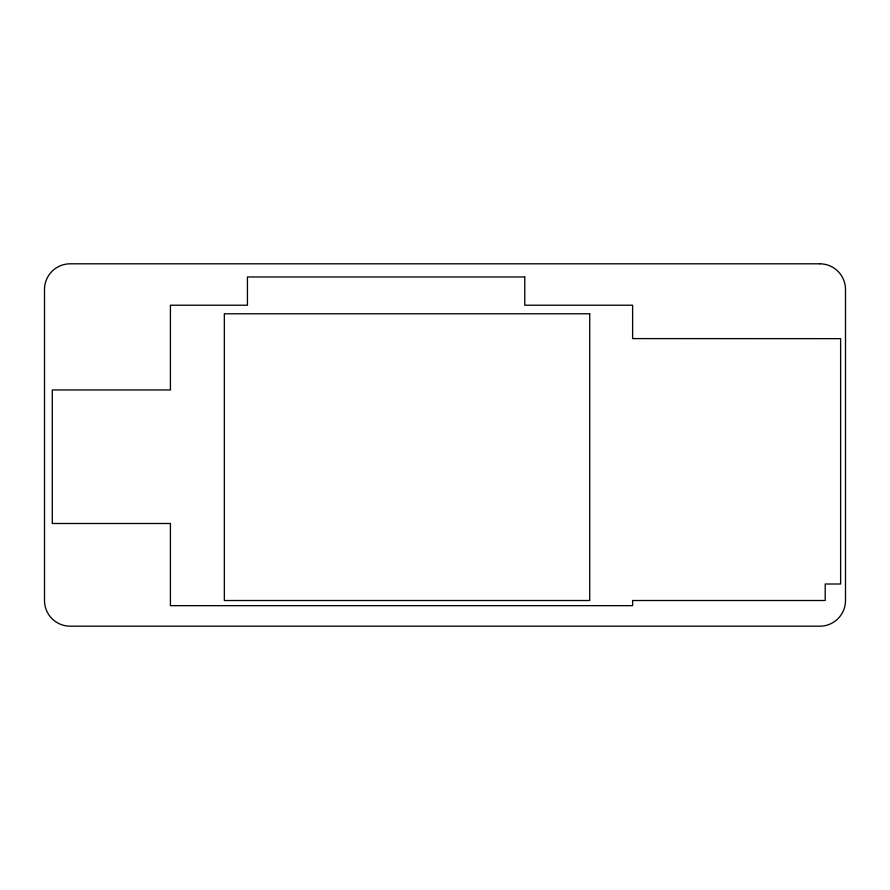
<?xml version="1.0" encoding="UTF-8"?>
<svg xmlns="http://www.w3.org/2000/svg" width="890" height="890" viewBox="0 0 890 890"><rect width="100%" height="100%" fill="white"/><g stroke="black" fill="none" stroke-linecap="round" stroke-linejoin="round"><path stroke-width="1.33" d="M819.823 263.807L70.177 263.807A25.677 25.677 0 0 0 44.5 289.484L44.5 600.516A25.677 25.677 0 0 0 70.177 626.193L819.823 626.193A25.677 25.677 0 0 0 845.5 600.516L845.5 289.484A25.677 25.677 0 0 0 819.823 263.807M524.766 276.968L247.442 276.968L247.442 305.214L170.413 305.214L170.413 389.954L52.288 389.954L52.288 523.487L170.413 523.487L170.413 605.656L632.612 605.656L632.612 600.516L825.208 600.516L825.208 584.007L840.616 584.007L840.616 338.656L632.612 338.601L632.612 305.214L524.766 305.214L524.766 276.968M589.714 313.792L224.336 313.792L224.336 600.516L589.714 600.516L589.714 313.792"/></g></svg>
